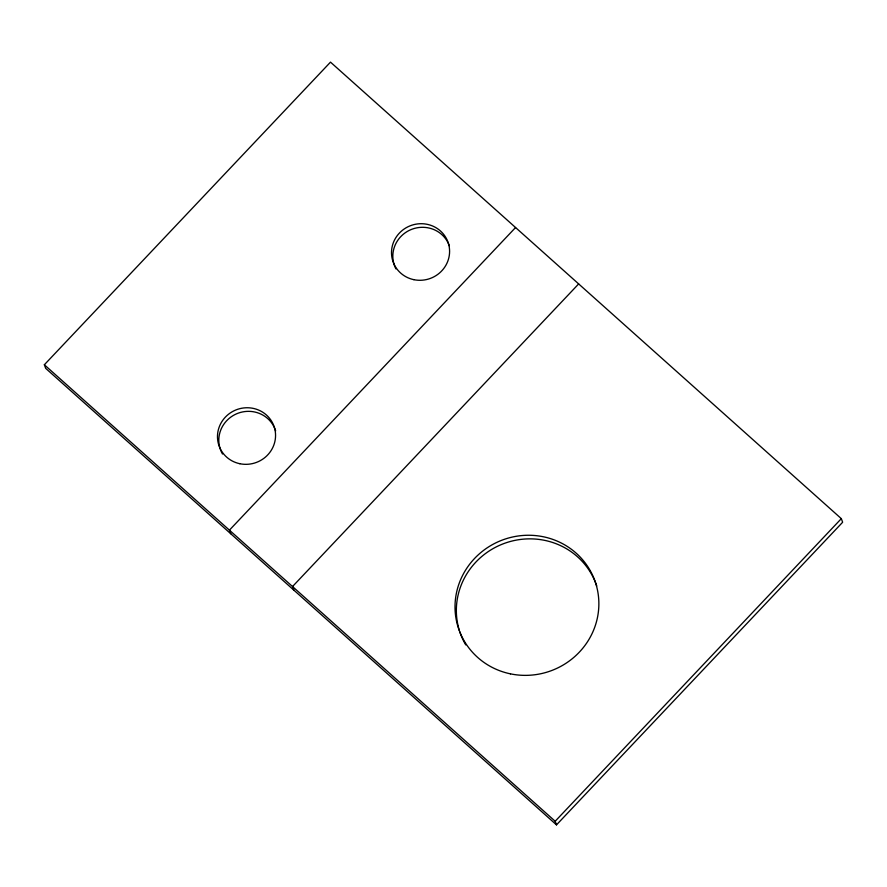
<?xml version="1.0" encoding="UTF-8"?>
<svg xmlns="http://www.w3.org/2000/svg" width="887" height="887" viewBox="0 0 887 887"><rect width="100%" height="100%" fill="white"/><g stroke="black" fill="none" stroke-linecap="round" stroke-linejoin="round"><path stroke-width="1.33" d="M44.35 364.757L330.496 62.134L841.319 518.651L842.65 522.243L556.504 824.866L45.681 368.349L44.35 364.757L555.173 821.262L556.504 824.866M515.569 227.527L229.423 530.149L230.753 533.741M578.657 283.918L292.522 586.54L293.852 590.132M555.173 821.262L841.319 518.651M395.935 268.905A29.16 28.173 -20.3 0 1 410.515 229.811A29.16 28.173 -20.3 0 1 449.299 245.666M222.515 454.022A29.16 28.173 -20.3 0 1 236.485 413.852A29.16 28.173 -20.3 0 1 275.657 430.871M465.753 644.916A72.213 69.751 -20.3 0 1 459.799 631.854M459.399 630.624A72.213 69.751 -20.3 0 1 506.887 542.511A72.213 69.751 -20.3 0 1 596.74 585.963M413.885 279.682A29.16 28.173 -20.3 0 0 448.356 243.226A29.16 28.173 -20.3 0 0 399.383 233.093A29.16 28.173 -20.3 0 0 413.885 279.682M239.867 463.724A29.16 28.173 -20.3 0 0 274.327 427.268A29.16 28.173 -20.3 0 0 225.353 417.134A29.16 28.173 -20.3 0 0 239.867 463.724M510.468 673.854A72.213 69.751 -20.3 0 0 595.809 583.602A72.213 69.751 -20.3 0 0 474.545 558.488A72.213 69.751 -20.3 0 0 510.468 673.854"/></g></svg>
